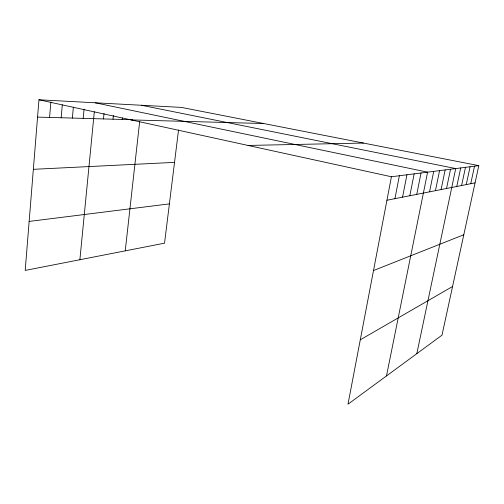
<?xml version="1.0" encoding="UTF-8"?>
<svg xmlns="http://www.w3.org/2000/svg" width="504" height="504" viewBox="0 0 504 504"><rect width="100%" height="100%" fill="white"/><g stroke="black" fill="none" stroke-linecap="round" stroke-linejoin="round"><path stroke-width="0.76" d="M478.8 165.646L391.413 176.753L347.987 404.214L442.002 335.16L478.8 165.646L181.333 107.396L38.953 99.786L25.2 270.421L164.537 243.174L178.536 129.975M49.575 117.438L50.873 101.978M61.167 117.76L62.301 104.851M72.368 118.068L73.364 107.125M83.185 118.371L84.061 109.147M79.884 259.73L94.311 111.857M103.478 118.931L104.026 113.469M112.997 119.196L113.394 115.353M122.22 119.448L122.384 117.936M125.244 250.86L139.684 121.433M394.934 198.671L399.37 175.745M402.557 197.165L406.936 174.781M409.828 195.735L414.149 173.861M416.764 194.361L421.035 172.985M386.492 375.934L427.606 172.154L95.199 102.791M429.547 191.841L433.711 171.379M435.443 190.676L439.557 170.636M441.101 189.561L445.164 169.917M446.531 188.49L450.551 169.237M416.821 353.651L455.723 168.575L141.485 105.267M456.775 186.467L460.694 167.945M461.601 185.516L465.476 167.334M466.257 184.596L470.081 166.755M470.742 183.708L474.522 166.188M360.278 339.816L452.567 286.505M373.508 270.535L463.8 234.751M386.927 200.252L475.064 182.857M29.15 221.426L169.401 203.874M33.346 169.319L174.529 162.364M248.05 145.448L363.466 143.06M37.554 117.104L130.423 119.675M131.172 119.7L132.615 119.738M131.072 119.902L263.731 123.53M38.953 99.786L391.413 176.753"/></g></svg>
